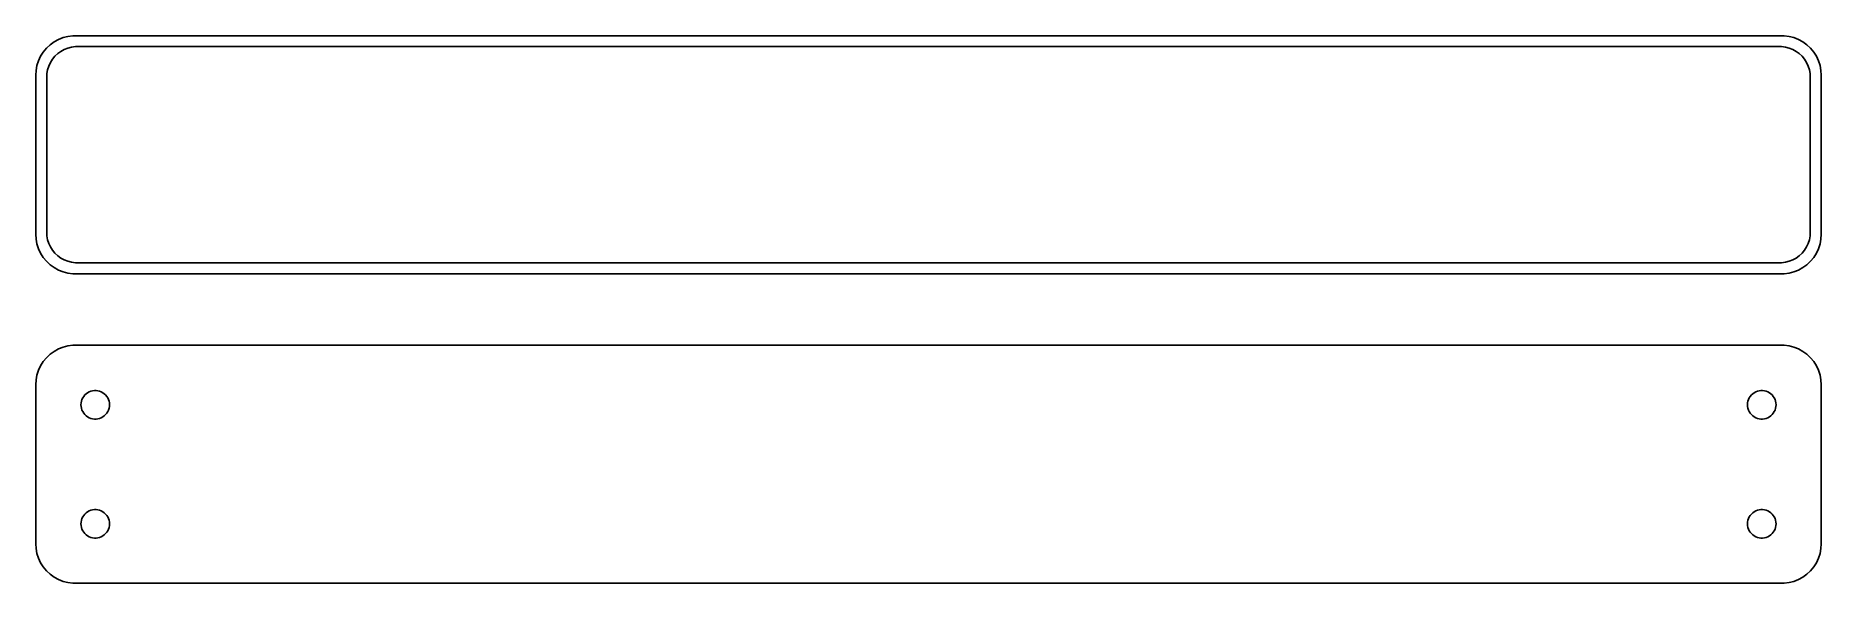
# Model space of a CAD drawing. Header units: metres. Extents: x -112 to 112, y 24 to 93.
import ezdxf

# ---------------------------------------------------------------- set-up
doc = ezdxf.new("R2010")
doc.units = ezdxf.units.M

msp = doc.modelspace()

# ---------------------------------------------------------------- linework, layer by layer
for p, q in [((-109.629, 92.5241), (-110.179, 92.2216)), ((-109.045, 92.7553), (-109.629, 92.5241)), ((-108.437, 92.9114), (-109.045, 92.7553)), ((-107.814, 92.9901), (-108.437, 92.9114)), ((107.814, 92.9901), (-107.814, 92.9901)), ((108.437, 92.9114), (107.814, 92.9901)), ((109.045, 92.7553), (108.437, 92.9114)), ((109.629, 92.5241), (109.045, 92.7553)), ((110.179, 92.2216), (109.629, 92.5241)), ((-111.882, 90.4088), (-112.149, 89.8406)), ((-111.545, 90.9389), (-111.882, 90.4088)), ((-111.145, 91.4227), (-111.545, 90.9389)), ((-110.687, 91.8526), (-111.145, 91.4227)), ((-110.179, 92.2216), (-110.687, 91.8526)), ((-110.641, 89.6141), (-110.38, 90.0244)), ((-110.38, 90.0244), (-110.071, 90.3988)), ((-110.071, 90.3988), (-109.716, 90.7315)), ((-109.716, 90.7315), (-109.323, 91.0171)), ((-109.323, 91.0171), (-108.898, 91.2512)), ((-108.898, 91.2512), (-108.446, 91.4301)), ((-108.446, 91.4301), (-107.975, 91.5509)), ((-107.975, 91.5509), (-107.493, 91.6118)), ((-107.493, 91.6118), (107.493, 91.6118)), ((107.493, 91.6118), (107.975, 91.5509)), ((107.975, 91.5509), (108.446, 91.4301)), ((108.446, 91.4301), (108.898, 91.2512)), ((108.898, 91.2512), (109.323, 91.0171)), ((109.323, 91.0171), (109.716, 90.7315)), ((109.716, 90.7315), (110.071, 90.3988)), ((110.071, 90.3988), (110.38, 90.0244)), ((110.687, 91.8526), (110.179, 92.2216)), ((110.38, 90.0244), (110.641, 89.6141)), ((111.145, 91.4227), (110.687, 91.8526)), ((111.545, 90.9389), (111.145, 91.4227)), ((111.882, 90.4088), (111.545, 90.9389)), ((112.149, 89.8406), (111.882, 90.4088)), ((-112.461, 88.6267), (-112.5, 88)), ((-112.5, 88), (-112.5, 68)), ((-112.343, 89.2434), (-112.461, 88.6267)), ((-112.149, 89.8406), (-112.343, 89.2434)), ((-111.119, 87.75), (-111.089, 88.235)), ((-111.119, 68.25), (-111.119, 87.75)), ((-111.089, 88.235), (-110.998, 88.7123)), ((-110.998, 88.7123), (-110.848, 89.1744)), ((-110.848, 89.1744), (-110.641, 89.6141)), ((110.641, 89.6141), (110.848, 89.1744)), ((110.848, 89.1744), (110.998, 88.7123)), ((110.998, 88.7123), (111.089, 88.235)), ((111.089, 88.235), (111.119, 87.75)), ((111.119, 87.75), (111.119, 68.25)), ((112.343, 89.2434), (112.149, 89.8406)), ((112.461, 88.6267), (112.343, 89.2434)), ((112.5, 88), (112.461, 88.6267)), ((112.5, 68), (112.5, 88)), ((-112.5, 68), (-112.461, 67.3733)), ((-111.089, 67.765), (-111.119, 68.25)), ((-110.998, 67.2877), (-111.089, 67.765)), ((111.089, 67.765), (110.998, 67.2877)), ((111.119, 68.25), (111.089, 67.765)), ((112.461, 67.3733), (112.5, 68)), ((-112.461, 67.3733), (-112.343, 66.7566)), ((-112.343, 66.7566), (-112.149, 66.1594)), ((-112.149, 66.1594), (-111.882, 65.5912)), ((-111.882, 65.5912), (-111.545, 65.0611)), ((-110.848, 66.8256), (-110.998, 67.2877)), ((-110.641, 66.3859), (-110.848, 66.8256)), ((-110.38, 65.9756), (-110.641, 66.3859)), ((-110.071, 65.6012), (-110.38, 65.9756)), ((-109.716, 65.2685), (-110.071, 65.6012)), ((-109.323, 64.9829), (-109.716, 65.2685)), ((109.716, 65.2685), (109.323, 64.9829)), ((110.071, 65.6012), (109.716, 65.2685)), ((110.38, 65.9756), (110.071, 65.6012)), ((110.641, 66.3859), (110.38, 65.9756)), ((110.848, 66.8256), (110.641, 66.3859)), ((110.998, 67.2877), (110.848, 66.8256)), ((111.545, 65.0611), (111.882, 65.5912)), ((111.882, 65.5912), (112.149, 66.1594)), ((112.149, 66.1594), (112.343, 66.7566)), ((112.343, 66.7566), (112.461, 67.3733)), ((-111.545, 65.0611), (-111.145, 64.5773)), ((-111.145, 64.5773), (-110.687, 64.1474)), ((-110.687, 64.1474), (-110.179, 63.7784)), ((-110.179, 63.7784), (-109.629, 63.4759)), ((-109.629, 63.4759), (-109.045, 63.2447)), ((-108.898, 64.7488), (-109.323, 64.9829)), ((-109.045, 63.2447), (-108.437, 63.0886)), ((-108.446, 64.5699), (-108.898, 64.7488)), ((-107.975, 64.4491), (-108.446, 64.5699)), ((-108.437, 63.0886), (-107.814, 63.0099)), ((-107.493, 64.3882), (-107.975, 64.4491)), ((-107.814, 63.0099), (107.814, 63.0099)), ((107.493, 64.3882), (-107.493, 64.3882)), ((107.975, 64.4491), (107.493, 64.3882)), ((107.814, 63.0099), (108.437, 63.0886)), ((108.446, 64.5699), (107.975, 64.4491)), ((108.437, 63.0886), (109.045, 63.2447)), ((108.898, 64.7488), (108.446, 64.5699)), ((109.323, 64.9829), (108.898, 64.7488)), ((109.045, 63.2447), (109.629, 63.4759)), ((109.629, 63.4759), (110.179, 63.7784)), ((110.179, 63.7784), (110.687, 64.1474)), ((110.687, 64.1474), (111.145, 64.5773)), ((111.145, 64.5773), (111.545, 65.0611)), ((-111.545, 51.9389), (-111.882, 51.4088)), ((-111.145, 52.4227), (-111.545, 51.9389)), ((-110.687, 52.8526), (-111.145, 52.4227)), ((-110.179, 53.2216), (-110.687, 52.8526)), ((-109.629, 53.5241), (-110.179, 53.2216)), ((-109.045, 53.7553), (-109.629, 53.5241)), ((-108.437, 53.9114), (-109.045, 53.7553)), ((-107.814, 53.9901), (-108.437, 53.9114)), ((107.814, 53.9901), (-107.814, 53.9901)), ((108.437, 53.9114), (107.814, 53.9901)), ((109.045, 53.7553), (108.437, 53.9114)), ((109.629, 53.5241), (109.045, 53.7553)), ((110.179, 53.2216), (109.629, 53.5241)), ((110.687, 52.8526), (110.179, 53.2216)), ((111.145, 52.4227), (110.687, 52.8526)), ((111.545, 51.9389), (111.145, 52.4227)), ((111.882, 51.4088), (111.545, 51.9389)), ((-112.461, 49.6267), (-112.5, 49)), ((-112.343, 50.2434), (-112.461, 49.6267)), ((-112.149, 50.8406), (-112.343, 50.2434)), ((-111.882, 51.4088), (-112.149, 50.8406)), ((112.149, 50.8406), (111.882, 51.4088)), ((112.343, 50.2434), (112.149, 50.8406)), ((112.461, 49.6267), (112.343, 50.2434)), ((112.5, 49), (112.461, 49.6267)), ((-112.5, 49), (-112.5, 29)), ((-106.674, 47.1626), (-106.577, 47.3671)), ((-106.577, 47.3671), (-106.456, 47.558)), ((-106.456, 47.558), (-106.312, 47.7322)), ((-106.312, 47.7322), (-106.147, 47.8869)), ((-106.147, 47.8869), (-105.964, 48.0198)), ((-105.964, 48.0198), (-105.766, 48.1287)), ((-105.766, 48.1287), (-105.556, 48.2119)), ((-105.556, 48.2119), (-105.337, 48.2681)), ((-105.337, 48.2681), (-105.113, 48.2964)), ((-105.113, 48.2964), (-104.887, 48.2964)), ((-104.887, 48.2964), (-104.663, 48.2681)), ((-104.663, 48.2681), (-104.444, 48.2119)), ((-104.444, 48.2119), (-104.234, 48.1287)), ((-104.234, 48.1287), (-104.036, 48.0198)), ((-104.036, 48.0198), (-103.853, 47.8869)), ((-103.853, 47.8869), (-103.688, 47.7322)), ((-103.688, 47.7322), (-103.544, 47.558)), ((-103.544, 47.558), (-103.423, 47.3671)), ((-103.423, 47.3671), (-103.326, 47.1626)), ((103.326, 47.1626), (103.423, 47.3671)), ((103.423, 47.3671), (103.544, 47.558)), ((103.544, 47.558), (103.688, 47.7322)), ((103.688, 47.7322), (103.853, 47.8869)), ((103.853, 47.8869), (104.036, 48.0198)), ((104.036, 48.0198), (104.234, 48.1287)), ((104.234, 48.1287), (104.444, 48.2119)), ((104.444, 48.2119), (104.663, 48.2681)), ((104.663, 48.2681), (104.887, 48.2964)), ((104.887, 48.2964), (105.113, 48.2964)), ((105.113, 48.2964), (105.337, 48.2681)), ((105.337, 48.2681), (105.556, 48.2119)), ((105.556, 48.2119), (105.766, 48.1287)), ((105.766, 48.1287), (105.964, 48.0198)), ((105.964, 48.0198), (106.147, 47.8869)), ((106.147, 47.8869), (106.312, 47.7322)), ((106.312, 47.7322), (106.456, 47.558)), ((106.456, 47.558), (106.577, 47.3671)), ((106.577, 47.3671), (106.674, 47.1626)), ((112.5, 29), (112.5, 49)), ((-106.8, 46.5), (-106.786, 46.7256)), ((-106.786, 46.2744), (-106.8, 46.5)), ((-106.786, 46.7256), (-106.743, 46.9476)), ((-106.743, 46.0524), (-106.786, 46.2744)), ((-106.743, 46.9476), (-106.674, 47.1626)), ((-106.674, 45.8374), (-106.743, 46.0524)), ((-106.577, 45.6328), (-106.674, 45.8374)), ((-106.456, 45.442), (-106.577, 45.6328)), ((-106.312, 45.2678), (-106.456, 45.442)), ((-106.147, 45.1131), (-106.312, 45.2678)), ((-105.964, 44.9802), (-106.147, 45.1131)), ((-103.853, 45.1131), (-104.036, 44.9802)), ((-103.688, 45.2678), (-103.853, 45.1131)), ((-103.544, 45.442), (-103.688, 45.2678)), ((-103.423, 45.6328), (-103.544, 45.442)), ((-103.326, 45.8374), (-103.423, 45.6328)), ((-103.326, 47.1626), (-103.257, 46.9476)), ((-103.257, 46.0524), (-103.326, 45.8374)), ((-103.257, 46.9476), (-103.214, 46.7256)), ((-103.214, 46.2744), (-103.257, 46.0524)), ((-103.214, 46.7256), (-103.2, 46.5)), ((-103.2, 46.5), (-103.214, 46.2744)), ((103.2, 46.5), (103.214, 46.7256)), ((103.214, 46.2744), (103.2, 46.5)), ((103.214, 46.7256), (103.257, 46.9476)), ((103.257, 46.0524), (103.214, 46.2744)), ((103.257, 46.9476), (103.326, 47.1626)), ((103.326, 45.8374), (103.257, 46.0524)), ((103.423, 45.6328), (103.326, 45.8374)), ((103.544, 45.442), (103.423, 45.6328)), ((103.688, 45.2678), (103.544, 45.442)), ((103.853, 45.1131), (103.688, 45.2678)), ((104.036, 44.9802), (103.853, 45.1131)), ((106.147, 45.1131), (105.964, 44.9802)), ((106.312, 45.2678), (106.147, 45.1131)), ((106.456, 45.442), (106.312, 45.2678)), ((106.577, 45.6328), (106.456, 45.442)), ((106.674, 45.8374), (106.577, 45.6328)), ((106.674, 47.1626), (106.743, 46.9476)), ((106.743, 46.0524), (106.674, 45.8374)), ((106.743, 46.9476), (106.786, 46.7256)), ((106.786, 46.2744), (106.743, 46.0524)), ((106.786, 46.7256), (106.8, 46.5)), ((106.8, 46.5), (106.786, 46.2744)), ((-105.766, 44.8713), (-105.964, 44.9802)), ((-105.556, 44.7881), (-105.766, 44.8713)), ((-105.337, 44.7319), (-105.556, 44.7881)), ((-105.113, 44.7036), (-105.337, 44.7319)), ((-104.887, 44.7036), (-105.113, 44.7036)), ((-104.663, 44.7319), (-104.887, 44.7036)), ((-104.444, 44.7881), (-104.663, 44.7319)), ((-104.234, 44.8713), (-104.444, 44.7881)), ((-104.036, 44.9802), (-104.234, 44.8713)), ((104.234, 44.8713), (104.036, 44.9802)), ((104.444, 44.7881), (104.234, 44.8713)), ((104.663, 44.7319), (104.444, 44.7881)), ((104.887, 44.7036), (104.663, 44.7319)), ((105.113, 44.7036), (104.887, 44.7036)), ((105.337, 44.7319), (105.113, 44.7036)), ((105.556, 44.7881), (105.337, 44.7319)), ((105.766, 44.8713), (105.556, 44.7881)), ((105.964, 44.9802), (105.766, 44.8713)), ((-106.8, 31.5), (-106.786, 31.7256)), ((-106.786, 31.2744), (-106.8, 31.5)), ((-106.786, 31.7256), (-106.743, 31.9476)), ((-106.743, 31.9476), (-106.674, 32.1626)), ((-106.674, 32.1626), (-106.577, 32.3672)), ((-106.577, 32.3672), (-106.456, 32.558)), ((-106.456, 32.558), (-106.312, 32.7322)), ((-106.312, 32.7322), (-106.147, 32.8869)), ((-106.147, 32.8869), (-105.964, 33.0198)), ((-105.964, 33.0198), (-105.766, 33.1287)), ((-105.766, 33.1287), (-105.556, 33.2119)), ((-105.556, 33.2119), (-105.337, 33.2681)), ((-105.337, 33.2681), (-105.113, 33.2964)), ((-105.113, 33.2964), (-104.887, 33.2964)), ((-104.887, 33.2964), (-104.663, 33.2681)), ((-104.663, 33.2681), (-104.444, 33.2119)), ((-104.444, 33.2119), (-104.234, 33.1287)), ((-104.234, 33.1287), (-104.036, 33.0198)), ((-104.036, 33.0198), (-103.853, 32.8869)), ((-103.853, 32.8869), (-103.688, 32.7322)), ((-103.688, 32.7322), (-103.544, 32.558)), ((-103.544, 32.558), (-103.423, 32.3672)), ((-103.423, 32.3672), (-103.326, 32.1626)), ((-103.326, 32.1626), (-103.257, 31.9476)), ((-103.257, 31.9476), (-103.214, 31.7256)), ((-103.214, 31.7256), (-103.2, 31.5)), ((-103.2, 31.5), (-103.214, 31.2744)), ((103.2, 31.5), (103.214, 31.7256)), ((103.214, 31.2744), (103.2, 31.5)), ((103.214, 31.7256), (103.257, 31.9476)), ((103.257, 31.9476), (103.326, 32.1626)), ((103.326, 32.1626), (103.423, 32.3672)), ((103.423, 32.3672), (103.544, 32.558)), ((103.544, 32.558), (103.688, 32.7322)), ((103.688, 32.7322), (103.853, 32.8869)), ((103.853, 32.8869), (104.036, 33.0198)), ((104.036, 33.0198), (104.234, 33.1287)), ((104.234, 33.1287), (104.444, 33.2119)), ((104.444, 33.2119), (104.663, 33.2681)), ((104.663, 33.2681), (104.887, 33.2964)), ((104.887, 33.2964), (105.113, 33.2964)), ((105.113, 33.2964), (105.337, 33.2681)), ((105.337, 33.2681), (105.556, 33.2119)), ((105.556, 33.2119), (105.766, 33.1287)), ((105.766, 33.1287), (105.964, 33.0198)), ((105.964, 33.0198), (106.147, 32.8869)), ((106.147, 32.8869), (106.312, 32.7322)), ((106.312, 32.7322), (106.456, 32.558)), ((106.456, 32.558), (106.577, 32.3672)), ((106.577, 32.3672), (106.674, 32.1626)), ((106.674, 32.1626), (106.743, 31.9476)), ((106.743, 31.9476), (106.786, 31.7256)), ((106.786, 31.7256), (106.8, 31.5)), ((106.8, 31.5), (106.786, 31.2744)), ((-106.743, 31.0524), (-106.786, 31.2744)), ((-106.674, 30.8374), (-106.743, 31.0524)), ((-106.577, 30.6329), (-106.674, 30.8374)), ((-106.456, 30.442), (-106.577, 30.6329)), ((-106.312, 30.2678), (-106.456, 30.442)), ((-106.147, 30.1131), (-106.312, 30.2678)), ((-105.964, 29.9802), (-106.147, 30.1131)), ((-105.766, 29.8713), (-105.964, 29.9802)), ((-105.556, 29.7881), (-105.766, 29.8713)), ((-105.337, 29.7319), (-105.556, 29.7881)), ((-105.113, 29.7036), (-105.337, 29.7319)), ((-104.887, 29.7036), (-105.113, 29.7036)), ((-104.663, 29.7319), (-104.887, 29.7036)), ((-104.444, 29.7881), (-104.663, 29.7319)), ((-104.234, 29.8713), (-104.444, 29.7881)), ((-104.036, 29.9802), (-104.234, 29.8713)), ((-103.853, 30.1131), (-104.036, 29.9802)), ((-103.688, 30.2678), (-103.853, 30.1131)), ((-103.544, 30.442), (-103.688, 30.2678)), ((-103.423, 30.6329), (-103.544, 30.442)), ((-103.326, 30.8374), (-103.423, 30.6329)), ((-103.257, 31.0524), (-103.326, 30.8374)), ((-103.214, 31.2744), (-103.257, 31.0524)), ((103.257, 31.0524), (103.214, 31.2744)), ((103.326, 30.8374), (103.257, 31.0524)), ((103.423, 30.6329), (103.326, 30.8374)), ((103.544, 30.442), (103.423, 30.6329)), ((103.688, 30.2678), (103.544, 30.442)), ((103.853, 30.1131), (103.688, 30.2678)), ((104.036, 29.9802), (103.853, 30.1131)), ((104.234, 29.8713), (104.036, 29.9802)), ((104.444, 29.7881), (104.234, 29.8713)), ((104.663, 29.7319), (104.444, 29.7881)), ((104.887, 29.7036), (104.663, 29.7319)), ((105.113, 29.7036), (104.887, 29.7036)), ((105.337, 29.7319), (105.113, 29.7036)), ((105.556, 29.7881), (105.337, 29.7319)), ((105.766, 29.8713), (105.556, 29.7881)), ((105.964, 29.9802), (105.766, 29.8713)), ((106.147, 30.1131), (105.964, 29.9802)), ((106.312, 30.2678), (106.147, 30.1131)), ((106.456, 30.442), (106.312, 30.2678)), ((106.577, 30.6329), (106.456, 30.442)), ((106.674, 30.8374), (106.577, 30.6329)), ((106.743, 31.0524), (106.674, 30.8374)), ((106.786, 31.2744), (106.743, 31.0524)), ((-112.5, 29), (-112.461, 28.3733)), ((-112.461, 28.3733), (-112.343, 27.7566)), ((-112.343, 27.7566), (-112.149, 27.1594)), ((-112.149, 27.1594), (-111.882, 26.5912)), ((111.882, 26.5912), (112.149, 27.1594)), ((112.149, 27.1594), (112.343, 27.7566)), ((112.343, 27.7566), (112.461, 28.3733)), ((112.461, 28.3733), (112.5, 29)), ((-111.882, 26.5912), (-111.545, 26.0611)), ((-111.545, 26.0611), (-111.145, 25.5773)), ((-111.145, 25.5773), (-110.687, 25.1474)), ((-110.687, 25.1474), (-110.179, 24.7784)), ((-110.179, 24.7784), (-109.629, 24.4759)), ((109.629, 24.4759), (110.179, 24.7784)), ((110.179, 24.7784), (110.687, 25.1474)), ((110.687, 25.1474), (111.145, 25.5773)), ((111.145, 25.5773), (111.545, 26.0611)), ((111.545, 26.0611), (111.882, 26.5912)), ((-109.629, 24.4759), (-109.045, 24.2447)), ((-109.045, 24.2447), (-108.437, 24.0886)), ((-108.437, 24.0886), (-107.814, 24.0099)), ((-107.814, 24.0099), (107.814, 24.0099)), ((107.814, 24.0099), (108.437, 24.0886)), ((108.437, 24.0886), (109.045, 24.2447)), ((109.045, 24.2447), (109.629, 24.4759))]:
    msp.add_line(p, q)

doc.saveas('drawing.dxf')
